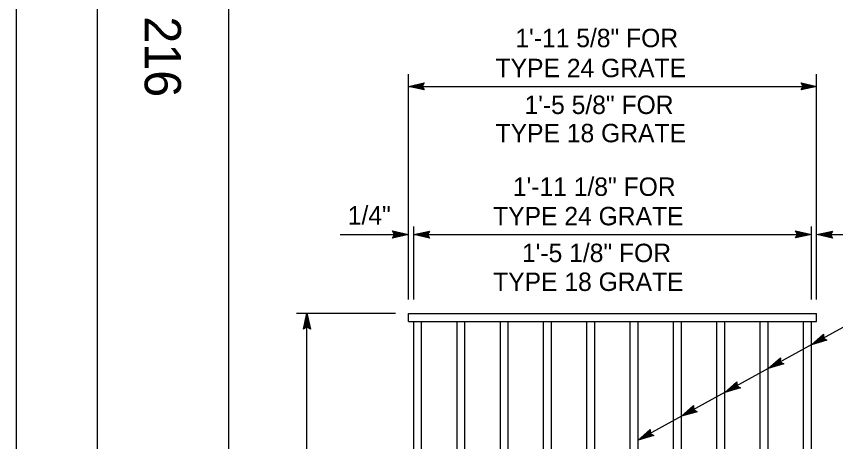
# Model space of a CAD drawing. Extents: x -894 to 866, y -476 to 714.
# Drawn here: x -894 to -582.9, y -24.3 to 137.4 of the extents above; entities that cross this region are included whole.
import ezdxf

# ---------------------------------------------------------------- set-up
doc = ezdxf.new("R2010")
doc.units = 0
for name, color, linetype in [('10 Sheet Format', 7, 'Continuous'), ('56 Stage 3 Anno', 7, 'Continuous'), ('57 Undefined', 7, 'Continuous'), ('60 Nongeo Data', 7, 'Continuous')]:
    doc.layers.add(name, color=color, linetype=linetype)

msp = doc.modelspace()

# ---------------------------------------------------------------- linework, layer by layer
at = {"layer": '10 Sheet Format'}
for p, q in [((-863.42, 668.96), (-863.42, -431.04)), ((-813.45, 643.96), (-813.45, -406.04))]:
    msp.add_line(p, q, dxfattribs=at)
for points in [[(-894.04, 713.56), (865.96, 713.56), (865.96, -476.44), (-894.04, -476.44)], [(-863.42, -431.04), (836.58, -431.04), (836.58, 668.96), (-863.42, 668.96)]]:
    msp.add_lwpolyline(points, close=True, dxfattribs=at)
at = {"layer": '56 Stage 3 Anno'}
for p, q in [((-745.19, 29.73), (-745.19, 115.39)), ((-590.13, 29.73), (-590.13, 115.39)), ((-745.19, 110.73), (-739.19, 112.06)), ((-739.19, 112.06), (-739.99, 110.73)), ((-739.19, 112.06), (-739.19, 112.06)), ((-595.26, 110.73), (-596.06, 112.07)), ((-596.06, 112.07), (-596.06, 112.07)), ((-596.06, 112.07), (-590.06, 110.73)), ((-745.19, 110.73), (-590.06, 110.73)), ((-739.19, 109.39), (-745.19, 110.73)), ((-745.19, 110.73), (-745.19, 110.73)), ((-739.41, 109.75), (-743.81, 110.73)), ((-743.8, 110.74), (-739.43, 111.71)), ((-742.43, 110.73), (-739.6, 111.36)), ((-739.64, 110.11), (-742.43, 110.73)), ((-741.05, 110.73), (-739.84, 111)), ((-739.82, 110.46), (-741.05, 110.73)), ((-739.99, 110.73), (-739.19, 109.39)), ((-739.19, 109.39), (-739.19, 109.39)), ((-590.06, 110.73), (-596.06, 109.4)), ((-596.06, 109.4), (-595.26, 110.73)), ((-596.06, 109.4), (-596.06, 109.4)), ((-595.84, 111.72), (-591.44, 110.74)), ((-591.45, 110.73), (-595.82, 109.76)), ((-592.82, 110.74), (-595.65, 110.11)), ((-595.61, 111.36), (-592.82, 110.74)), ((-595.43, 111.01), (-594.2, 110.74)), ((-594.2, 110.74), (-595.41, 110.47)), ((-590.06, 110.73), (-590.06, 110.73)), ((-743.13, 29.73), (-743.13, 57.43)), ((-592.13, 29.73), (-592.13, 57.43)), ((-771.07, 54.43), (-745.19, 54.43)), ((-750.39, 54.43), (-751.19, 55.77)), ((-751.19, 55.77), (-751.19, 55.77)), ((-751.19, 55.77), (-745.19, 54.43)), ((-745.19, 54.43), (-751.19, 53.1)), ((-751.19, 53.1), (-750.39, 54.43)), ((-751.19, 53.1), (-751.19, 53.1)), ((-750.97, 55.42), (-746.57, 54.43)), ((-746.58, 54.43), (-750.95, 53.46)), ((-747.95, 54.44), (-750.78, 53.81)), ((-750.74, 55.06), (-747.95, 54.44)), ((-750.56, 54.71), (-749.33, 54.44)), ((-749.33, 54.44), (-750.54, 54.17)), ((-745.19, 54.43), (-745.19, 54.43)), ((-743.1, 54.43), (-737.1, 55.76)), ((-737.1, 53.09), (-743.1, 54.43)), ((-743.1, 54.43), (-743.1, 54.43)), ((-743.1, 54.43), (-594.05, 54.43)), ((-737.31, 53.45), (-741.72, 54.43)), ((-741.7, 54.44), (-737.33, 55.4)), ((-740.33, 54.43), (-737.51, 55.06)), ((-737.55, 53.81), (-740.33, 54.43)), ((-738.95, 54.43), (-737.74, 54.7)), ((-737.72, 54.16), (-738.95, 54.43)), ((-737.1, 55.76), (-737.9, 54.43)), ((-737.9, 54.43), (-737.1, 53.09)), ((-737.1, 55.76), (-737.1, 55.76)), ((-737.1, 53.09), (-737.1, 53.09)), ((-597.3, 54.46), (-598.1, 55.8)), ((-598.1, 55.8), (-598.1, 55.8)), ((-598.1, 55.8), (-592.1, 54.46)), ((-592.1, 54.46), (-598.1, 53.13)), ((-598.1, 53.13), (-597.3, 54.46)), ((-598.1, 53.13), (-598.1, 53.13)), ((-597.89, 55.44), (-593.48, 54.46)), ((-593.49, 54.46), (-597.87, 53.49)), ((-594.87, 54.46), (-597.69, 53.84)), ((-597.65, 55.08), (-594.87, 54.46)), ((-597.48, 54.74), (-596.25, 54.46)), ((-596.25, 54.46), (-597.46, 54.2)), ((-592.1, 54.46), (-592.1, 54.46)), ((-590.11, 54.43), (-584.11, 55.76)), ((-584.11, 53.09), (-590.11, 54.43)), ((-590.11, 54.43), (-590.11, 54.43)), ((-584.33, 53.45), (-588.73, 54.43)), ((-588.72, 54.44), (-584.35, 55.4)), ((-587.35, 54.43), (-584.53, 55.06)), ((-584.56, 53.81), (-587.35, 54.43)), ((-586.77, 54.43), (-562.55, 54.43)), ((-585.97, 54.43), (-584.76, 54.7)), ((-584.74, 54.16), (-585.97, 54.43)), ((-584.11, 55.76), (-584.91, 54.43)), ((-584.91, 54.43), (-584.11, 53.09)), ((-584.11, 55.76), (-584.11, 55.76)), ((-584.11, 53.09), (-584.11, 53.09)), ((-787.66, 24.48), (-750.11, 24.48)), ((-785.04, 18.48), (-783.7, 24.48)), ((-784.68, 18.69), (-783.7, 23.1)), ((-783.7, -230.49), (-783.7, 24.48)), ((-783.7, 24.48), (-783.7, 24.48)), ((-783.7, 24.48), (-782.37, 18.48)), ((-783.69, 23.09), (-782.73, 18.71)), ((-783.7, 19.28), (-785.04, 18.48)), ((-784.32, 18.93), (-783.7, 21.72)), ((-783.98, 19.1), (-783.7, 20.33)), ((-783.7, 21.72), (-783.07, 18.89)), ((-783.7, 20.33), (-783.43, 19.13)), ((-782.37, 18.48), (-783.7, 19.28)), ((-576.28, 21.28), (-591.91, 12.66)), ((-785.04, 18.48), (-785.04, 18.48)), ((-782.37, 18.48), (-782.37, 18.48)), ((-592.13, 12.53), (-587.51, 16.59)), ((-590.91, 13.21), (-587.54, 16.16)), ((-589.7, 13.86), (-587.53, 15.78)), ((-587.51, 16.59), (-587.57, 15.04)), ((-587.51, 16.59), (-587.51, 16.59)), ((-591.91, 12.66), (-657.77, -23.64)), ((-586.22, 14.25), (-592.13, 12.53)), ((-592.13, 12.53), (-592.13, 12.53)), ((-586.59, 14.46), (-590.92, 13.2)), ((-586.96, 14.66), (-589.7, 13.86)), ((-588.49, 14.53), (-587.57, 15.35)), ((-587.29, 14.88), (-588.49, 14.53)), ((-587.57, 15.04), (-586.22, 14.25)), ((-586.22, 14.25), (-586.22, 14.25)), ((-608.5, 3.52), (-603.89, 7.58)), ((-607.28, 4.19), (-603.92, 7.15)), ((-606.08, 4.85), (-603.91, 6.76)), ((-604.87, 5.51), (-603.94, 6.33)), ((-603.89, 7.58), (-603.95, 6.03)), ((-603.89, 7.58), (-603.89, 7.58)), ((-602.6, 5.24), (-608.5, 3.52)), ((-608.5, 3.52), (-608.5, 3.52)), ((-602.96, 5.45), (-607.29, 4.18)), ((-603.34, 5.65), (-606.08, 4.85)), ((-603.66, 5.87), (-604.87, 5.51)), ((-603.95, 6.03), (-602.6, 5.24)), ((-602.6, 5.24), (-602.6, 5.24)), ((-624.99, -5.62), (-620.38, -1.55)), ((-623.78, -4.94), (-620.41, -1.98)), ((-622.57, -4.28), (-620.4, -2.37)), ((-621.36, -3.62), (-620.43, -2.8)), ((-620.38, -1.55), (-620.44, -3.11)), ((-620.44, -3.11), (-619.09, -3.89)), ((-620.38, -1.55), (-620.38, -1.55)), ((-619.09, -3.89), (-624.99, -5.62)), ((-624.99, -5.62), (-624.99, -5.62)), ((-619.45, -3.69), (-623.78, -4.95)), ((-619.83, -3.48), (-622.57, -4.28)), ((-620.15, -3.27), (-621.36, -3.62)), ((-619.09, -3.89), (-619.09, -3.89)), ((-641.46, -14.65), (-636.85, -10.59)), ((-640.25, -13.98), (-636.88, -11.02)), ((-639.04, -13.32), (-636.87, -11.41)), ((-637.83, -12.66), (-636.9, -11.84)), ((-636.62, -12.3), (-637.83, -12.66)), ((-636.85, -10.59), (-636.91, -12.14)), ((-636.91, -12.14), (-635.56, -12.93)), ((-636.85, -10.59), (-636.85, -10.59)), ((-635.56, -12.93), (-641.46, -14.65)), ((-641.46, -14.65), (-641.46, -14.65)), ((-635.92, -12.72), (-640.25, -13.99)), ((-636.3, -12.52), (-639.04, -13.32)), ((-635.56, -12.93), (-635.56, -12.93)), ((-657.9, -23.7), (-653.29, -19.64)), ((-652.36, -21.77), (-656.69, -23.03)), ((-656.68, -23.02), (-653.32, -20.07)), ((-655.48, -22.37), (-653.31, -20.45)), ((-652.74, -21.57), (-655.48, -22.37)), ((-654.27, -21.7), (-653.34, -20.88)), ((-653.06, -21.35), (-654.27, -21.7)), ((-653.29, -19.64), (-653.35, -21.19)), ((-653.35, -21.19), (-652, -21.98)), ((-653.29, -19.64), (-653.29, -19.64)), ((-652, -21.98), (-657.9, -23.7)), ((-657.9, -23.7), (-657.9, -23.7)), ((-652, -21.98), (-652, -21.98))]:
    msp.add_line(p, q, dxfattribs=at)
at = {"layer": '60 Nongeo Data'}
for p, q in [((-745.13, 24.41), (-590.13, 24.41)), ((-745.13, 21.41), (-745.13, 24.41)), ((-590.13, 21.41), (-590.13, 24.41)), ((-745.13, 21.41), (-590.13, 21.41)), ((-743.13, -227.59), (-743.13, 21.41)), ((-740.13, -227.59), (-740.13, 21.41)), ((-726.69, -227.59), (-726.69, 21.41)), ((-723.69, -227.59), (-723.69, 21.41)), ((-710.25, -227.59), (-710.25, 21.41)), ((-707.25, -227.59), (-707.25, 21.41)), ((-693.8, -227.59), (-693.8, 21.41)), ((-690.8, -227.59), (-690.8, 21.41)), ((-677.36, -227.59), (-677.36, 21.41)), ((-674.36, -227.59), (-674.36, 21.41)), ((-660.91, -117.86), (-660.91, 21.41)), ((-657.91, -116.21), (-657.91, 21.41)), ((-644.47, -123), (-644.47, 21.41)), ((-641.47, -121.34), (-641.47, 21.41)), ((-628.02, -227.59), (-628.02, 21.41)), ((-625.02, -227.59), (-625.02, 21.41)), ((-611.58, -227.59), (-611.58, 21.41)), ((-608.58, -227.59), (-608.58, 21.41)), ((-595.13, -227.59), (-595.13, 21.41)), ((-592.13, -227.59), (-592.13, 21.41))]:
    msp.add_line(p, q, dxfattribs=at)

# ---------------------------------------------------------------- texts
at = {"layer": '10 Sheet Format'}
msp.add_text('216', height=13.779, rotation=270, dxfattribs=at).set_placement((-845.33, 137.37))
at = {"layer": '57 Undefined'}
for s, p in [('1\'-11 5/8" FOR', (-704.55, 125.63)), ('TYPE 24 GRATE', (-712.05, 114.23)), ('1\'-5 5/8" FOR', (-701.08, 100.23)), ('TYPE 18 GRATE', (-712.05, 89.49)), ('1\'-11 1/8" FOR', (-705.5, 69.11)), ('1/4"', (-768.19, 58.22)), ('TYPE 24 GRATE', (-712.99, 57.93)), ('1\'-5 1/8" FOR', (-702.03, 43.93)), ('TYPE 18 GRATE', (-712.99, 32.97))]:
    msp.add_text(s, height=7, dxfattribs=at).set_placement(p)

doc.saveas('drawing.dxf')
